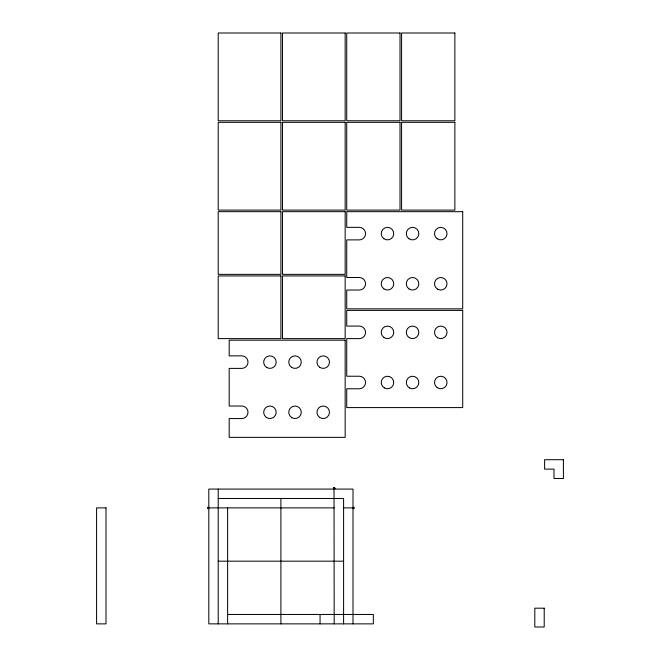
<?xml version="1.0" encoding="UTF-8"?>
<svg xmlns="http://www.w3.org/2000/svg" width="660" height="660" viewBox="0 0 660 660"><rect width="100%" height="100%" fill="white"/><g stroke="black" fill="none" stroke-linecap="round" stroke-linejoin="round"><path stroke-width="0.99" d="M208.807 507.886C207.017 510.543 207.199 505.222 208.807 507.886L334.191 507.886M353.001 507.886C354.585 505.222 354.874 510.543 353.001 507.886L343.596 507.886M334.265 489.077L334.975 488.227L334.026 489.06L334.191 623.865M218.212 498.481L343.596 498.481L343.596 623.865M218.212 561.173L343.596 561.173M227.617 614.46L373.346 614.46L373.346 623.865L208.807 623.865L208.807 489.077L353.001 489.077L353.001 623.865M320.059 614.46L320.059 623.865M280.904 498.481L280.904 623.865M227.617 507.886L227.617 623.865M218.212 489.077L218.212 623.865M333.415 488.243L333.976 489.043L333.679 487.707L334.966 488.153L334.141 487.517L333.424 488.153M280.904 33L218.212 33L218.212 120.772L280.904 120.772L280.904 33M345.163 33L282.472 33L282.472 120.772L345.163 120.772L345.163 33M400.018 33L346.731 33L346.731 120.772L400.018 120.772L400.018 33M454.872 33L401.585 33L401.585 120.772L454.872 120.772L454.872 33M280.904 122.331L218.212 122.331L218.212 210.103L280.904 210.103L280.904 122.331M345.163 122.331L282.472 122.331L282.472 210.103L345.163 210.103L345.163 122.331M400.018 122.331L346.731 122.331L346.731 210.103L400.018 210.103L400.018 122.331M454.872 122.331L401.585 122.331L401.585 210.103L454.872 210.103L454.872 122.331M280.904 211.67L218.212 211.67L218.212 274.362L280.904 274.362L280.904 211.67M345.163 211.67L282.472 211.67L282.472 274.362L345.163 274.362L345.163 211.67M462.709 211.67L346.731 211.67L346.731 227.345L359.271 227.345A6.27 6.27 0 0 1 365.541 233.615A6.27 6.27 0 0 1 359.271 239.885L346.731 239.885L346.731 277.497L359.271 277.497A6.27 6.27 0 0 1 365.541 283.767A6.27 6.27 0 0 1 359.271 290.037L346.731 290.037L346.731 308.839L462.709 308.839L462.709 211.67M280.904 275.929L218.212 275.929L218.212 338.621L280.904 338.621L280.904 275.929M345.163 275.929L282.472 275.929L282.472 338.621L345.163 338.621L345.163 275.929M462.709 310.406L346.731 310.406L346.731 326.081L359.271 326.081A6.27 6.27 0 0 1 365.541 332.351A6.27 6.27 0 0 1 359.271 338.621L346.731 338.621L346.731 376.233L359.271 376.233A6.27 6.27 0 0 1 365.541 382.503A6.27 6.27 0 0 1 359.271 388.773L346.731 388.773L346.731 407.583L462.709 407.583L462.709 310.406M345.163 340.189L229.185 340.189L229.185 355.864L241.725 355.864A6.27 6.27 0 0 1 247.995 362.125A6.27 6.27 0 0 1 241.725 368.395L229.185 368.395L229.185 406.015L241.725 406.015A6.27 6.27 0 0 1 247.995 412.286A6.27 6.27 0 0 1 241.725 418.555L229.185 418.555L229.185 437.357L345.163 437.357L345.163 340.189M563.409 459.707L544.607 459.707L544.607 469.111L554.004 469.111L554.004 478.516L563.409 478.516L563.409 459.707M105.996 507.886L96.591 507.886L96.591 623.865L105.996 623.865L105.996 507.886M544.211 608.19L534.806 608.19L534.806 627L544.211 627L544.211 608.19M266.326 417.409A6.27 6.27 0 0 0 276.177 412.846A6.27 6.27 0 0 0 267.3 406.593A6.27 6.27 0 0 0 266.326 417.409M266.797 367.562A6.27 6.27 0 0 0 276.202 362.125A6.27 6.27 0 0 0 266.797 356.697A6.27 6.27 0 0 0 266.797 367.562M291.398 367.257A6.27 6.27 0 0 0 301.257 362.695A6.27 6.27 0 0 0 292.38 356.441A6.27 6.27 0 0 0 291.398 367.257M291.877 417.714A6.27 6.27 0 0 0 301.282 412.286A6.27 6.27 0 0 0 291.877 406.857A6.27 6.27 0 0 0 291.877 417.714M319.613 417.409A6.27 6.27 0 0 0 329.464 412.846A6.27 6.27 0 0 0 320.587 406.593A6.27 6.27 0 0 0 319.613 417.409M319.613 367.257A6.27 6.27 0 0 0 329.464 362.695A6.27 6.27 0 0 0 320.587 356.441A6.27 6.27 0 0 0 319.613 367.257M384.343 387.932A6.27 6.27 0 0 0 393.748 382.503A6.27 6.27 0 0 0 384.343 377.075A6.27 6.27 0 0 0 384.343 387.932M383.873 337.474A6.27 6.27 0 0 0 393.723 332.912A6.27 6.27 0 0 0 384.846 326.659A6.27 6.27 0 0 0 383.873 337.474M409.423 337.78A6.27 6.27 0 0 0 418.828 332.351A6.27 6.27 0 0 0 409.423 326.923A6.27 6.27 0 0 0 409.423 337.78M409.423 387.932A6.27 6.27 0 0 0 418.828 382.503A6.27 6.27 0 0 0 409.423 377.075A6.27 6.27 0 0 0 409.423 387.932M437.159 387.626A6.27 6.27 0 0 0 447.01 383.064A6.27 6.27 0 0 0 438.133 376.819A6.27 6.27 0 0 0 437.159 387.626M437.638 337.78A6.27 6.27 0 0 0 447.034 332.351A6.27 6.27 0 0 0 437.638 326.923A6.27 6.27 0 0 0 437.638 337.78M383.873 288.89A6.27 6.27 0 0 0 393.723 284.328A6.27 6.27 0 0 0 384.846 278.075A6.27 6.27 0 0 0 383.873 288.89M383.873 238.738A6.27 6.27 0 0 0 393.723 234.176A6.27 6.27 0 0 0 384.846 227.923A6.27 6.27 0 0 0 383.873 238.738M408.944 238.738A6.27 6.27 0 0 0 418.803 234.176A6.27 6.27 0 0 0 409.926 227.923A6.27 6.27 0 0 0 408.944 238.738M408.944 288.89A6.27 6.27 0 0 0 418.803 284.328A6.27 6.27 0 0 0 409.926 278.075A6.27 6.27 0 0 0 408.944 288.89M437.638 289.195A6.27 6.27 0 0 0 447.034 283.767A6.27 6.27 0 0 0 437.638 278.338A6.27 6.27 0 0 0 437.638 289.195M437.159 238.738A6.27 6.27 0 0 0 447.01 234.176A6.27 6.27 0 0 0 438.133 227.923A6.27 6.27 0 0 0 437.159 238.738"/></g></svg>
